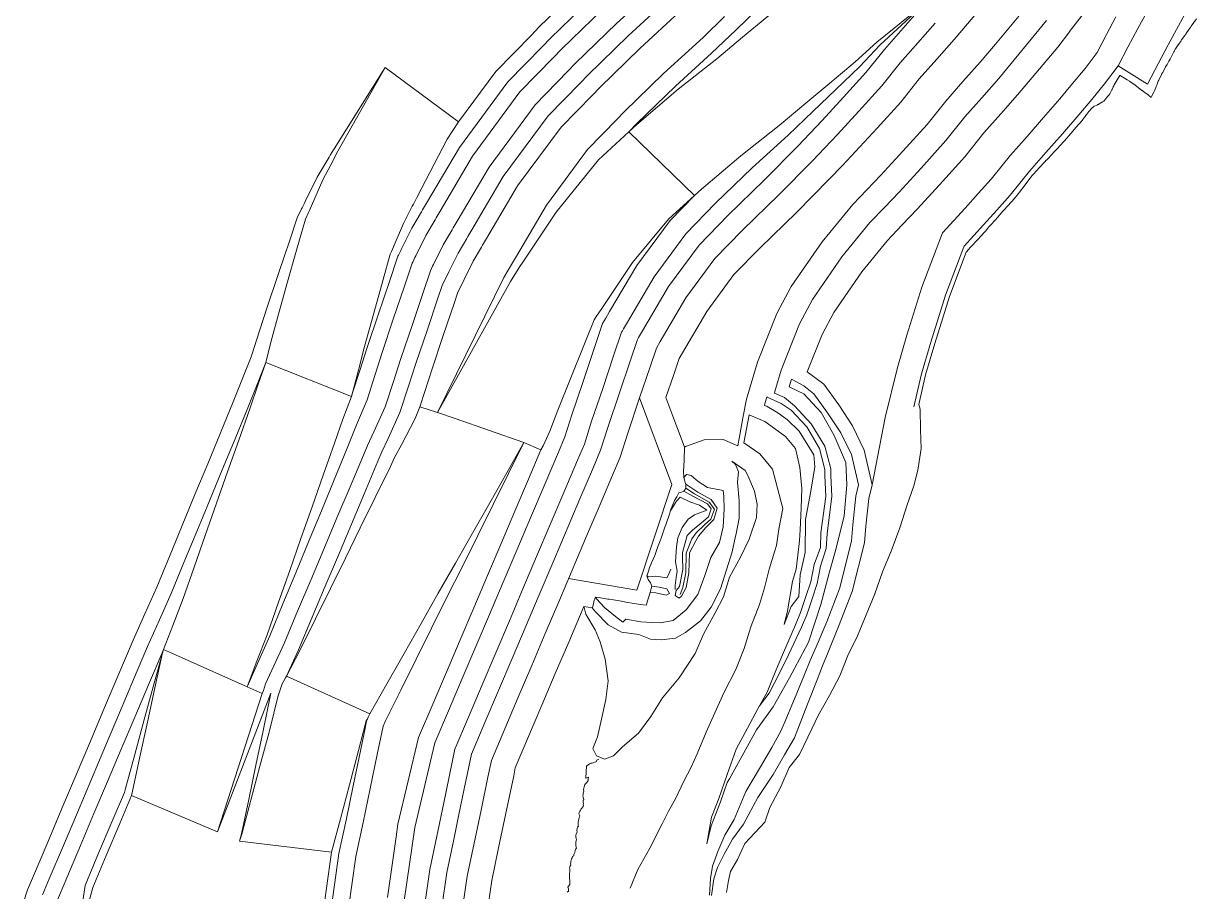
# Model space of a CAD drawing. Header units: inches. Extents: x 477581 to 478656, y 6770716 to 6772554.
# Drawn here: x 478127.4 to 478602.3, y 6771751 to 6772102.3 of the extents above; entities that cross this region are included whole.
import ezdxf

# ---------------------------------------------------------------- set-up
doc = ezdxf.new("R2010")
doc.units = ezdxf.units.IN
doc.header["$MEASUREMENT"] = 0
for name, pattern in [('CONTINUOUS-0-142-0-0.6000000238418579-0.800000011920929', [0]), ('CONTINUOUS-0-2-1-1-0', [0]), ('CONTINUOUS-0-30-1-0.6000000238418579-0.2000000029802322', [0]), ('CONTINUOUS-0-5-0-0-1', [0]), ('CONTINUOUS-0-7-1-1-1', [0])]:
    doc.linetypes.add(name, pattern=pattern)
for name, color, linetype in [('1', 7, 'Continuous'), ('2', 5, 'Continuous'), ('3', 142, 'Continuous'), ('301', 2, 'Continuous'), ('302', 2, 'Continuous'), ('304', 2, 'Continuous'), ('6', 2, 'Continuous'), ('7', 30, 'Continuous')]:
    doc.layers.add(name, color=color, linetype=linetype)

msp = doc.modelspace()

# ---------------------------------------------------------------- linework, layer by layer
at = {"layer": '1', "linetype": 'CONTINUOUS-0-7-1-1-1', "lineweight": 0}
msp.add_line((478205.92, 6771775.19, 268), (478224.08, 6771831.08, 262), dxfattribs=at)
for points in [[(478465.84, 6772137.16, 310), (478463.41, 6772134.48, 309.64), (478446.8, 6772121.1, 307.5), (478437.87, 6772112.8, 306.32), (478428.32, 6772104.85, 305.08), (478418.57, 6772096.73, 303.81), (478408.16, 6772088.07, 302.45), (478392.52, 6772075.74, 300.47), (478375.74, 6772061.49, 298.39), (478372.49, 6772058.53, 298)], [(478496.72, 6772116.62, 310), (478494.34, 6772113.23, 309.86), (478489.82, 6772108.43, 309.64), (478472.87, 6772094.81, 307.5), (478464.18, 6772086.76, 306.32), (478453.92, 6772078.14, 305.08), (478444.17, 6772070.02, 303.81), (478433.41, 6772061.01, 302.45), (478417.85, 6772048.76, 300.47), (478401.9, 6772035.31, 298.39), (478399.02, 6772032.74, 298)], [(478225.55, 6771965.08, 250), (478227.63, 6771973.37, 248.9), (478230.22, 6771983.12, 247.91), (478234.08, 6771996.86, 246.51), (478237.92, 6772010.59, 245.09), (478241.55, 6772023.09, 244.03), (478242.88, 6772025.87, 243.97), (478243.09, 6772026.36, 243.91), (478248.58, 6772038.99, 242.68), (478252.95, 6772047.2, 241.89), (478253.38, 6772048.02, 241.8), (478254.76, 6772050.67, 241.5), (478273.82, 6772084.45, 238)], [(478260.18, 6771951.31, 250), (478263.01, 6771962.01, 248.9), (478265.51, 6771971.53, 247.91), (478269.26, 6771985.03, 246.51), (478273.08, 6771998.76, 245.09), (478275.91, 6772008.93, 244.03), (478276.17, 6772009.52, 243.97), (478276.37, 6772010.01, 243.91), (478277.17, 6772011.87, 243.71), (478277.49, 6772012.63, 243.63), (478281.23, 6772021.38, 242.68), (478284.84, 6772028.33, 241.89), (478285.27, 6772029.16, 241.8), (478286.68, 6772031.86, 241.5), (478298.95, 6772055.45, 238.84), (478303.57, 6772062.46, 238)], [(478372.49, 6772058.53, 298), (478360.27, 6772047.14, 296.58), (478343.03, 6772025.99, 294.3), (478329.9, 6772006.17, 292.11), (478328.16, 6772003.58, 291.8), (478327.67, 6772002.85, 291.71), (478324.6, 6771997.86, 291.51), (478295.02, 6771944.82, 286)], [(478399.02, 6772032.74, 298), (478388.55, 6772023.15, 296.58), (478373.94, 6772005.57, 294.3), (478361.78, 6771987.4, 292.11), (478360.04, 6771984.8, 291.8), (478359.56, 6771984.07, 291.71), (478358.44, 6771982.41, 291.51), (478354.23, 6771971.93, 290.38), (478349.01, 6771958.94, 288.98), (478343.74, 6771945.85, 287.57), (478340.52, 6771937.26, 286.79), (478337.76, 6771931.41, 286.31), (478336.88, 6771929.78, 286)], [(478184.1, 6771848.95, 262), (478187.84, 6771858.67, 260.96), (478192.02, 6771869.53, 259.8), (478196.49, 6771882.25, 258.45), (478201.01, 6771895.09, 257.08), (478210.05, 6771920.79, 254.36), (478214.57, 6771933.63, 253), (478219.06, 6771946.39, 251.65), (478222.4, 6771956.27, 250.62), (478225.55, 6771965.08, 250)], [(478217.93, 6771833.83, 262), (478221.67, 6771843.55, 260.96), (478226.06, 6771854.89, 259.8), (478230.74, 6771868.11, 258.45), (478235.26, 6771880.95, 257.08), (478239.78, 6771893.8, 255.72), (478244.3, 6771906.65, 254.36), (478248.82, 6771919.49, 253), (478253.41, 6771932.48, 251.65), (478256.68, 6771942.21, 250.62), (478260.18, 6771951.31, 250)], [(478287.9, 6771947.15, 286), (478286.05, 6771942.44, 285.49), (478280.48, 6771931.83, 284.3), (478277.67, 6771926.65, 283.78), (478275.99, 6771923.01, 283.46), (478269.83, 6771910.45, 282.06), (478263.79, 6771898.2, 280.7), (478257.75, 6771885.94, 279.33), (478251.71, 6771873.67, 277.96), (478245.66, 6771861.39, 276.6), (478239.38, 6771848.57, 275.17), (478233.92, 6771838.2, 274)], [(478330.05, 6771932.67, 286), (478323.11, 6771920.47, 284.67), (478316.18, 6771908.27, 283.33), (478309.25, 6771896.07, 282), (478302.31, 6771883.87, 280.67), (478295.38, 6771871.67, 279.33), (478288.45, 6771859.46, 278), (478281.51, 6771847.26, 276.67), (478274.58, 6771835.06, 275.33), (478267.65, 6771822.86, 274)], [(478171.23, 6771789.86, 268), (478171.59, 6771791.52, 267.83), (478174.61, 6771805.51, 266.4), (478177.63, 6771819.49, 264.97), (478180.64, 6771833.48, 263.54), (478183.75, 6771847.54, 262.13), (478184.1, 6771848.95, 262)], [(478233.92, 6771838.2, 274), (478233.56, 6771837.51, 273.92), (478232.22, 6771834.98, 273.81), (478230.38, 6771829.76, 273.75), (478228.82, 6771823.2, 273.33), (478226.84, 6771815.51, 272.53), (478223.17, 6771801.73, 271.11), (478219.51, 6771787.95, 269.68), (478215.84, 6771774.13, 268.29), (478214.95, 6771771.37, 268)], [(478267.65, 6771822.86, 274), (478266.98, 6771821.5, 273.92), (478266.42, 6771820.52, 273.81), (478266.21, 6771819.99, 273.75), (478265.14, 6771815.86, 273.33), (478263.13, 6771808.04, 272.53), (478259.43, 6771794.12, 271.11), (478255.77, 6771780.34, 269.68), (478252.18, 6771766.91, 268.14)]]:
    msp.add_polyline3d(points, dxfattribs=at)
at = {"layer": '2', "linetype": 'CONTINUOUS-0-5-0-0-1', "lineweight": 0}
msp.add_polyline3d([(478387.54, 6771950.9, 334), (478390.33, 6771943.4, 334), (478394.06, 6771933.36, 334), (478394.99, 6771930.87, 334), (478394.84, 6771925.56, 331.63), (478394.67, 6771920.98, 329.54), (478394.77, 6771918.57, 328.65), (478394.97, 6771917.59, 328.46), (478395.14, 6771917.02, 328.42), (478395.28, 6771916.55, 328.38), (478395.53, 6771915.83, 328.36), (478395.57, 6771915.76, 328.37), (478395.58, 6771915.41, 328.52), (478395.55, 6771914.26, 328.91), (478394.93, 6771913.19, 328.62), (478394.76, 6771913.02, 328.48), (478393.61, 6771912.54, 327.36), (478392.75, 6771912.3, 326.48), (478391.87, 6771910.76, 326.06), (478390.93, 6771909.26, 325.56), (478389.41, 6771905.33, 325.31), (478389.12, 6771904.27, 325.37), (478389.05, 6771904.08, 325.37), (478387.5, 6771899.43, 325.36), (478387.1, 6771898.39, 325.29), (478385.57, 6771894.04, 325.18), (478385.2, 6771892.94, 325.17), (478384.15, 6771890.25, 324.99), (478383.47, 6771888.13, 325.02), (478383.01, 6771886.93, 324.95), (478381.69, 6771883.98, 324.55), (478380.79, 6771881.7, 324.39), (478380.71, 6771881.47, 324.38), (478380.01, 6771879.43, 324.36), (478379.79, 6771878.73, 324.37), (478380, 6771878, 324.88), (478380.38, 6771877.26, 325.59), (478381.27, 6771875.92, 327.09), (478381.86, 6771874.58, 328.26), (478381.57, 6771873.61, 328.3), (478381.08, 6771872, 328.34), (478379.47, 6771866.82, 328.46), (478377.2, 6771867.17, 328.5), (478374.63, 6771867.54, 328.58), (478371.34, 6771868.09, 328.6), (478369.55, 6771868.43, 328.55), (478366.34, 6771868.98, 328.54), (478364.56, 6771869.27, 328.55), (478364.02, 6771869.36, 328.56), (478360.17, 6771869.96, 328.63), (478359.12, 6771870.15, 328.61), (478358.72, 6771869.38, 329.6), (478358.51, 6771868.9, 330.2), (478358.22, 6771867.59, 331.8), (478357.83, 6771865.78, 334), (478354.28, 6771866.38, 334)], dxfattribs=at)
at = {"layer": '3', "linetype": 'CONTINUOUS-0-142-0-0.6000000238418579-0.800000011920929', "lineweight": 0}
msp.add_polyline3d([(478376.86, 6771950.74, 322), (478389.9, 6771915.66, 322), (478375.79, 6771872.95, 322), (478348.12, 6771877.64, 322)], dxfattribs=at)
at = {"layer": '301', "linetype": 'CONTINUOUS-0-2-1-1-0', "lineweight": 0}
for points in [[(478564.57, 6772116.67, 358), (478550.94, 6772099.13, 358), (478550.83, 6772098.97, 358), (478546.22, 6772092.79, 358), (478529.88, 6772073.46, 358), (478523.06, 6772065.73, 358), (478516.25, 6772058, 358), (478508.56, 6772048.38, 358), (478498.26, 6772037.01, 358), (478489.23, 6772027.16, 358), (478483.13, 6772020.77, 358), (478477.03, 6772014.38, 358), (478466.82, 6772001.74, 358), (478455.49, 6771985.35, 358), (478450.71, 6771976.48, 358), (478444.95, 6771961.94, 358), (478444.68, 6771961.27, 358)], [(478357.58, 6772112.76, 250), (478340.75, 6772096.42, 250), (478337.49, 6772093.05, 250), (478323.54, 6772078.74, 250), (478303.9, 6772052.17, 250), (478290.57, 6772029.57, 250), (478289.03, 6772026.94, 250), (478288.55, 6772026.14, 250), (478284.66, 6772019.53, 250), (478280.53, 6772011.14, 250), (478280.17, 6772010.4, 250), (478279.28, 6772008.58, 250), (478279.05, 6772008.11, 250), (478278.86, 6772007.72, 250), (478275.56, 6771997.93, 250), (478271.02, 6771984.43, 250), (478266.57, 6771971.19, 250), (478263.57, 6771961.83, 250), (478260.41, 6771952.03, 250), (478260.18, 6771951.31, 250), (478225.55, 6771965.08, 250), (478222.04, 6771956.25, 250), (478218.25, 6771946.72, 250), (478213.08, 6771934.2, 250), (478207.91, 6771921.67, 250), (478202.74, 6771909.15, 250), (478197.57, 6771896.63, 250), (478192.4, 6771884.11, 250), (478187.23, 6771871.58, 250), (478182.45, 6771860.89, 250), (478177.67, 6771850.19, 250), (478171.99, 6771836.75, 250), (478166.31, 6771823.32, 250), (478160.62, 6771809.88, 250), (478154.94, 6771796.45, 250), (478149.26, 6771783.01, 250), (478143.58, 6771769.57, 250), (478137.9, 6771756.14, 250), (478135.15, 6771749.64, 250)], [(478388.35, 6772112.11, 274), (478372.22, 6772097.27, 274), (478355.84, 6772081.37, 274), (478352.78, 6772078.21, 274), (478339.82, 6772064.91, 274), (478321.69, 6772040.4, 274), (478308.93, 6772018.75, 274), (478307.37, 6772016.09, 274), (478306.89, 6772015.29, 274), (478303.43, 6772009.41, 274), (478299.66, 6772001.74, 274), (478296.97, 6771996.28, 274), (478296.77, 6771995.87, 274), (478295.3, 6771991.49, 274), (478290.8, 6771978.1, 274), (478286.29, 6771964.71, 274), (478283.34, 6771955.5, 274), (478279.85, 6771944.85, 274), (478275.09, 6771934.34, 274), (478272.51, 6771928.93, 274), (478270.94, 6771925.1, 274), (478265.54, 6771912.26, 274), (478260.22, 6771899.69, 274), (478254.91, 6771887.12, 274), (478249.59, 6771874.54, 274), (478244.28, 6771861.97, 274), (478238.76, 6771848.84, 274), (478233.92, 6771838.2, 274), (478267.65, 6771822.86, 274), (478267.02, 6771821.48, 274), (478266.52, 6771820.48, 274), (478266.33, 6771819.96, 274), (478265.49, 6771815.79, 274), (478263.89, 6771807.88, 274), (478260.94, 6771793.81, 274), (478258.02, 6771779.87, 274), (478255.17, 6771766.31, 274), (478251.44, 6771739.99, 274)], [(478519.84, 6772114.52, 334), (478509.56, 6772102.18, 334), (478504.14, 6772095.89, 334), (478497.12, 6772087.92, 334), (478490.1, 6772079.96, 334), (478482.56, 6772070.53, 334), (478473.03, 6772060.01, 334), (478464.3, 6772050.48, 334), (478458.94, 6772044.87, 334), (478453.57, 6772039.25, 334), (478440.37, 6772025.83, 334), (478425.65, 6772011.54, 334), (478415.07, 6772000.66, 334), (478404.03, 6771985.69, 334), (478392.85, 6771966.7, 334), (478390.53, 6771959.81, 334), (478387.54, 6771950.92, 334)], [(478585.65, 6772113.39, 370), (478578.49, 6772100.29, 370), (478574.55, 6772092.77, 370), (478570.62, 6772085.25, 370), (478565.12, 6772077.87, 370), (478559.88, 6772071.6, 370), (478554.64, 6772065.32, 370), (478548.02, 6772057.65, 370), (478541.35, 6772050.08, 370), (478534.69, 6772042.52, 370), (478526.9, 6772032.78, 370), (478521.48, 6772026.79, 370), (478516.05, 6772020.8, 370), (478508.19, 6772012.22, 370), (478508.06, 6772011.89, 370), (478500.67, 6771992.34, 370), (478494.72, 6771973.27, 370), (478491, 6771960.52, 370), (478487.89, 6771947.12, 369.73)], [(478361.96, 6772108.12, 262), (478345.27, 6772091.91, 262), (478342.07, 6772088.61, 262), (478328.42, 6772074.6, 262), (478309.23, 6772048.65, 262), (478296.07, 6772026.33, 262), (478294.52, 6772023.69, 262), (478294.04, 6772022.89, 262), (478290.28, 6772016.5, 262), (478286.26, 6772008.33, 262), (478285.9, 6772007.58, 262), (478285.01, 6772005.77, 262), (478284.77, 6772005.3, 262), (478281.65, 6771996.03, 262), (478277.14, 6771982.61, 262), (478272.63, 6771969.2, 262), (478269.64, 6771959.88, 262), (478266.59, 6771950.04, 262), (478262.28, 6771939.91, 262), (478258.51, 6771930.41, 262), (478253.24, 6771917.67, 262), (478248.06, 6771905.1, 262), (478242.87, 6771892.53, 262), (478237.68, 6771879.96, 262), (478232.49, 6771867.39, 262), (478227.14, 6771854.43, 262), (478222.17, 6771843.32, 262), (478217.93, 6771833.83, 262), (478191.41, 6771845.68, 262), (478184.1, 6771848.95, 262), (478183.52, 6771847.64, 262), (478177.99, 6771834.57, 262), (478172.49, 6771821.56, 262), (478166.99, 6771808.56, 262), (478161.49, 6771795.55, 262), (478155.99, 6771782.55, 262), (478150.5, 6771769.55, 262), (478145, 6771756.54, 262), (478139.04, 6771742.45, 262)], [(478393.05, 6772107.01, 286), (478376.98, 6772092.23, 286), (478360.74, 6772076.47, 286), (478357.75, 6772073.38, 286), (478345.11, 6772060.41, 286), (478327.48, 6772036.57, 286), (478314.9, 6772015.24, 286), (478313.33, 6772012.56, 286), (478312.85, 6772011.76, 286), (478309.53, 6772006.12, 286), (478305.88, 6771998.69, 286), (478303.19, 6771993.22, 286), (478301.89, 6771989.35, 286), (478297.4, 6771976, 286), (478292.87, 6771962.55, 286), (478289.93, 6771953.37, 286), (478287.9, 6771947.15, 286), (478295.02, 6771944.82, 286), (478302.15, 6771942.48, 286), (478330.05, 6771932.67, 286), (478323.82, 6771920.15, 286), (478317.58, 6771907.63, 286), (478311.35, 6771895.11, 286), (478305.12, 6771882.59, 286), (478298.88, 6771870.07, 286), (478292.65, 6771857.55, 286), (478286.42, 6771845.03, 286), (478280.19, 6771832.51, 286), (478273.95, 6771819.99, 286), (478273, 6771817.95, 286), (478270.68, 6771806.48, 286), (478267.79, 6771792.69, 286), (478264.89, 6771778.9, 286), (478262, 6771765.12, 286), (478259.03, 6771744.13, 286)], [(478424.89, 6772108.42, 298), (478415.76, 6772099.67, 298), (478406.03, 6772090.35, 298), (478391.34, 6772077, 298), (478375.55, 6772061.68, 298), (478372.49, 6772058.53, 298), (478399.02, 6772032.74, 298), (478389.18, 6772022.62, 298), (478375.73, 6772004.38, 298), (478364.72, 6771985.68, 298), (478363.13, 6771982.99, 298), (478361.87, 6771980.85, 298), (478358.35, 6771970.38, 298), (478353.86, 6771957.04, 298), (478349.47, 6771943.97, 298), (478346.6, 6771935.02, 298), (478343.98, 6771928.79, 298), (478338.22, 6771915.22, 298), (478332.69, 6771902.21, 298), (478327.16, 6771889.19, 298), (478321.64, 6771876.17, 298), (478316.11, 6771863.16, 298), (478310.58, 6771850.14, 298), (478305.05, 6771837.13, 298), (478299.52, 6771824.11, 298), (478294, 6771811.1, 298), (478285.83, 6771776.93, 298), (478281.61, 6771747.18, 298)], [(478490, 6772108.25, 310), (478474.1, 6772093.57, 310), (478466.01, 6772084.95, 310), (478456.31, 6772075.65, 310), (478447.17, 6772066.89, 310), (478437.01, 6772057.15, 310), (478422.41, 6772043.9, 310), (478407.65, 6772029.56, 310), (478395.6, 6772017.17, 310), (478382.75, 6771999.75, 310), (478371.96, 6771981.41, 310), (478370.37, 6771978.72, 310), (478369.93, 6771977.97, 310), (478369.56, 6771977.34, 310), (478366.36, 6771967.85, 310), (478361.91, 6771954.6, 310), (478357.45, 6771941.35, 310), (478354.49, 6771932.11, 310), (478351.72, 6771925.52, 310), (478346.21, 6771912.53, 310), (478340.69, 6771899.53, 310), (478335.17, 6771886.54, 310), (478329.65, 6771873.55, 310), (478324.13, 6771860.56, 310), (478318.61, 6771847.57, 310), (478313.1, 6771834.57, 310), (478307.58, 6771821.58, 310), (478302.06, 6771808.59, 310), (478297.55, 6771786.86, 310), (478294.72, 6771773.36, 310), (478291.89, 6771759.87, 310), (478289.9, 6771745.8, 310)], [(478598.42, 6772107.56, 370), (478590.84, 6772093.68, 370), (478586.96, 6772086.28, 370), (478582.51, 6772077.78, 370), (478570.62, 6772085.25, 370), (478565.12, 6772077.87, 370), (478559.88, 6772071.6, 370), (478554.64, 6772065.32, 370), (478548.02, 6772057.65, 370)], [(478496.55, 6772102.51, 322), (478489.47, 6772094.47, 322), (478482.38, 6772086.43, 322), (478474.89, 6772077.05, 322), (478465.59, 6772066.79, 322), (478456.95, 6772057.36, 322), (478446.66, 6772046.59, 322), (478433.27, 6772032.97, 322), (478418.53, 6772018.66, 322), (478407.38, 6772007.19, 322), (478395.62, 6771991.25, 322), (478385.23, 6771973.6, 322), (478383.65, 6771970.91, 322), (478380.98, 6771962.99, 322), (478376.86, 6771950.74, 322), (478372.08, 6771936.54, 322), (478368.95, 6771926.77, 322), (478365.91, 6771919.53, 322), (478360.46, 6771906.69, 322), (478355.01, 6771893.85, 322), (478349.56, 6771881.02, 322), (478344.1, 6771868.18, 322), (478338.65, 6771855.34, 322), (478333.2, 6771842.51, 322), (478327.75, 6771829.67, 322), (478322.3, 6771816.83, 322), (478316.84, 6771804, 322), (478315.47, 6771797.24, 322), (478312.67, 6771783.89, 322), (478311.59, 6771778.77, 322), (478309.87, 6771770.55, 322), (478307.07, 6771757.2, 322), (478305.09, 6771743.27, 322)], [(478541.63, 6772103.48, 346), (478522.28, 6772080.08, 346), (478515.41, 6772072.28, 346), (478508.54, 6772064.48, 346), (478500.89, 6772054.92, 346), (478490.82, 6772043.8, 346), (478481.88, 6772034.04, 346), (478475.99, 6772027.88, 346), (478470.11, 6772021.72, 346), (478458.77, 6772007.81, 346), (478446.89, 6771990.61, 346), (478441.57, 6771980.74, 346), (478434.13, 6771961.97, 346), (478431.59, 6771953.38, 346), (478431.41, 6771952.75, 346)], [(478354.28, 6771866.38, 334), (478353.55, 6771864.67, 334), (478348.15, 6771851.93, 334), (478342.74, 6771839.2, 334), (478337.33, 6771826.46, 334), (478331.92, 6771813.73, 334), (478326.51, 6771801, 334), (478325.92, 6771797.78, 334), (478322.55, 6771781.95, 334), (478319.77, 6771768.71, 334), (478316.99, 6771755.46, 334), (478315.03, 6771741.62, 334)], [(478171.23, 6771789.86, 268), (478205.92, 6771775.19, 268), (478227.55, 6771831.2, 268), (478224.48, 6771816, 268), (478221.56, 6771802.09, 268), (478218.64, 6771788.18, 268), (478215.73, 6771774.28, 268), (478214.95, 6771771.37, 268), (478252.18, 6771766.91, 268.14)], [(478171.23, 6771789.86, 268), (478166.41, 6771778.45, 268), (478160.94, 6771765.51, 268), (478155.46, 6771752.56, 268), (478151.92, 6771739.2, 268), (478149.88, 6771725.16, 268), (478152.66, 6771694.9, 268), (478153.98, 6771680.48, 268), (478149.84, 6771620.49, 262)]]:
    msp.add_polyline3d(points, dxfattribs=at)
at = {"layer": '302', "linetype": 'CONTINUOUS-0-2-1-1-0', "lineweight": 0}
for points in [[(478353.2, 6772117.4, 238), (478336.24, 6772100.93, 238), (478332.91, 6772097.5, 238), (478318.67, 6772082.89, 238), (478303.57, 6772062.46, 238), (478273.82, 6772084.45, 238), (478253.15, 6772051.61, 238), (478251.64, 6772049.05, 238), (478251.17, 6772048.26, 238), (478246.39, 6772040.17, 238), (478241.52, 6772030.3, 238), (478241.16, 6772029.56, 238), (478240.27, 6772027.75, 238), (478240.03, 6772027.27, 238), (478238.29, 6772023.72, 238), (478235.21, 6772014.58, 238), (478230.67, 6772001.09, 238), (478226.1, 6771987.55, 238), (478223, 6771977.93, 238), (478219.85, 6771968.15, 238), (478219.62, 6771967.44, 238), (478218.01, 6771963.38, 238), (478212.34, 6771949.12, 238), (478207.18, 6771936.62, 238), (478202.02, 6771924.11, 238), (478196.85, 6771911.61, 238), (478191.69, 6771899.11, 238), (478186.53, 6771886.61, 238), (478181.37, 6771874.1, 238), (478176.59, 6771863.42, 238), (478171.82, 6771852.73, 238), (478166.05, 6771839.11, 238), (478160.29, 6771825.48, 238), (478154.53, 6771811.85, 238), (478148.77, 6771798.22, 238), (478143.01, 6771784.59, 238), (478137.24, 6771770.97, 238), (478131.48, 6771757.34, 238), (478129.09, 6771751.65, 238), (478127.44, 6771746.66, 238)], [(478383.66, 6772117.2, 262), (478367.46, 6772102.3, 262), (478350.93, 6772086.26, 262), (478347.81, 6772083.03, 262), (478334.53, 6772069.41, 262), (478315.91, 6772044.23, 262), (478302.96, 6772022.27, 262), (478301.4, 6772019.62, 262), (478300.93, 6772018.81, 262), (478297.32, 6772012.7, 262), (478293.44, 6772004.8, 262), (478293.08, 6772004.06, 262), (478292.19, 6772002.24, 262), (478289.24, 6771993.5, 262), (478284.74, 6771980.1, 262), (478280.23, 6771966.7, 262), (478277.27, 6771957.47, 262), (478273.9, 6771947.16, 262), (478269.3, 6771937.03, 262), (478266.67, 6771931.51, 262), (478265.05, 6771927.54, 262), (478259.66, 6771914.74, 262), (478254.35, 6771902.17, 262), (478249.03, 6771889.6, 262), (478243.72, 6771877.03, 262), (478238.4, 6771864.45, 262), (478232.91, 6771851.4, 262), (478225.47, 6771835.03, 262), (478224.58, 6771832.36, 262), (478224.08, 6771831.08, 262), (478217.93, 6771833.83, 262), (478191.41, 6771845.68, 262), (478184.1, 6771848.95, 262), (478179.89, 6771833.79, 262), (478176.17, 6771820.11, 262), (478172.46, 6771806.42, 262), (478168.74, 6771792.73, 262), (478168.3, 6771791.1, 262), (478163.36, 6771779.43, 262), (478157.86, 6771766.43, 262), (478152.37, 6771753.43, 262), (478150.17, 6771738.32, 262)], [(478357.58, 6772112.76, 250), (478340.75, 6772096.42, 250), (478337.49, 6772093.05, 250), (478323.54, 6772078.74, 250), (478303.9, 6772052.17, 250), (478290.57, 6772029.57, 250), (478289.03, 6772026.94, 250), (478288.55, 6772026.14, 250), (478284.66, 6772019.53, 250), (478280.53, 6772011.14, 250), (478280.17, 6772010.4, 250), (478279.28, 6772008.58, 250), (478279.05, 6772008.11, 250), (478278.86, 6772007.72, 250), (478275.56, 6771997.93, 250), (478271.02, 6771984.43, 250), (478266.57, 6771971.19, 250), (478263.57, 6771961.83, 250), (478260.41, 6771952.03, 250), (478260.18, 6771951.31, 250), (478225.55, 6771965.08, 250), (478222.04, 6771956.25, 250), (478218.25, 6771946.72, 250), (478213.08, 6771934.2, 250), (478207.91, 6771921.67, 250), (478202.74, 6771909.15, 250), (478197.57, 6771896.63, 250), (478192.4, 6771884.11, 250), (478187.23, 6771871.58, 250), (478182.45, 6771860.89, 250), (478177.67, 6771850.19, 250), (478171.99, 6771836.75, 250), (478166.31, 6771823.32, 250), (478160.62, 6771809.88, 250), (478154.94, 6771796.45, 250), (478149.26, 6771783.01, 250), (478143.58, 6771769.57, 250), (478137.9, 6771756.14, 250), (478135.15, 6771749.64, 250)], [(478490.22, 6772108.03, 310), (478475.94, 6772091.84, 310), (478468.48, 6772082.5, 310), (478459.38, 6772072.45, 310), (478450.81, 6772063.1, 310), (478440.88, 6772052.71, 310), (478427.35, 6772038.93, 310), (478412.59, 6772024.61, 310), (478400.95, 6772012.63, 310), (478388.6, 6771995.88, 310), (478377.99, 6771977.86, 310), (478376.4, 6771975.17, 310), (478375.96, 6771974.42, 310), (478373.01, 6771965.64, 310), (478368.55, 6771952.4, 310), (478364.1, 6771939.16, 310), (478361.06, 6771929.68, 310), (478358.17, 6771922.79, 310), (478352.68, 6771909.87, 310), (478341.71, 6771884.03, 310), (478336.22, 6771871.11, 310), (478325.24, 6771845.27, 310), (478319.76, 6771832.34, 310), (478314.27, 6771819.42, 310), (478308.78, 6771806.5, 310), (478307.24, 6771798.94, 310), (478305.84, 6771792.49, 310), (478303.57, 6771781.43, 310), (478301.61, 6771772.08, 310), (478298.79, 6771758.66, 310), (478296.8, 6771744.65, 310)], [(478411.27, 6772105.09, 286), (478402.53, 6772096.71, 286), (478386.59, 6772082.05, 286), (478370.65, 6772066.58, 286), (478367.79, 6772063.63, 286), (478355.8, 6772051.32, 286), (478339.17, 6772028.83, 286), (478326.97, 6772008.13, 286), (478325.38, 6772005.44, 286), (478321.86, 6771999.47, 286), (478295.02, 6771944.82, 286), (478302.15, 6771942.48, 286), (478330.05, 6771932.67, 286), (478336.88, 6771929.78, 286), (478331.84, 6771917.93, 286), (478326.32, 6771904.91, 286), (478320.78, 6771891.89, 286), (478315.26, 6771878.88, 286), (478309.73, 6771865.86, 286), (478304.2, 6771852.84, 286), (478298.67, 6771839.82, 286), (478293.14, 6771826.8, 286), (478287.39, 6771813.27, 286), (478279.01, 6771778.23, 286), (478278.28, 6771773.05, 286), (478274.79, 6771748.49, 286)], [(478530.4, 6772105.27, 334), (478520.93, 6772093.93, 334), (478514.7, 6772086.7, 334), (478507.76, 6772078.82, 334), (478500.82, 6772070.95, 334), (478493.22, 6772061.45, 334), (478483.38, 6772050.58, 334), (478474.52, 6772040.92, 334), (478468.86, 6772034.99, 334), (478463.19, 6772029.05, 334), (478450.72, 6772013.88, 334), (478438.28, 6771995.88, 334), (478432.42, 6771984.99, 334), (478424.6, 6771965.26, 334), (478420.16, 6771950.2, 334), (478418.85, 6771943.37, 334), (478418.71, 6771942.61, 334), (478416.56, 6771931.36, 334)], [(478569.61, 6772105.04, 358), (478565.84, 6772097.83, 358), (478562.07, 6772090.63, 358), (478557.21, 6772084.11, 358), (478552.09, 6772077.97, 358), (478546.96, 6772071.84, 358), (478540.43, 6772064.26, 358), (478533.7, 6772056.63, 358), (478526.98, 6772049, 358), (478519.23, 6772039.3, 358), (478513.92, 6772033.45, 358), (478508.61, 6772027.58, 358), (478499.45, 6772017.59, 358), (478491.15, 6771995.63, 358), (478485.08, 6771976.18, 358), (478481.27, 6771963.13, 358), (478476.31, 6771942.83, 358), (478470.96, 6771915.54, 358)], [(478252.18, 6771766.91, 268.14), (478248.04, 6771737.73, 268), (478239.87, 6771680.2, 268.12), (478202.82, 6771684.96, 268), (478202.75, 6771682.65, 268), (478201.97, 6771674.99, 268), (478201.19, 6771667.34, 268), (478200.41, 6771659.68, 268), (478199.62, 6771652.03, 268), (478198.09, 6771636.99, 268), (478196.49, 6771624.16, 268), (478196.45, 6771621.57, 268)]]:
    msp.add_polyline3d(points, dxfattribs=at)
at = {"layer": '304', "linetype": 'CONTINUOUS-0-2-1-1-0', "lineweight": 0}
msp.add_polyline3d([(478602.32, 6772104.21, 376), (478600.19, 6772101.26, 375.45), (478599.82, 6772100.75, 375.37), (478599.55, 6772100.37, 375.29), (478599.34, 6772100.07, 375.25), (478599.24, 6772099.93, 375.22), (478598.92, 6772099.48, 375.14), (478598.3, 6772098.6, 375), (478598.26, 6772098.53, 375), (478598.22, 6772098.44, 375), (478598.17, 6772098.36, 375), (478598.08, 6772098.2, 375), (478598.03, 6772098.11, 375), (478597.98, 6772098.02, 375), (478597.94, 6772097.94, 375), (478597.89, 6772097.85, 375), (478597.85, 6772097.78, 375), (478597.83, 6772097.74, 375), (478597.83, 6772097.73, 375), (478597.8, 6772097.7, 374.99), (478597.78, 6772097.67, 374.99), (478597.63, 6772097.49, 374.93), (478596.27, 6772095.76, 374.5), (478596.25, 6772095.72, 374.5), (478596.18, 6772095.6, 374.5), (478596.13, 6772095.51, 374.5), (478596.07, 6772095.39, 374.5), (478595.97, 6772095.2, 374.5), (478595.95, 6772095.17, 374.5), (478595.94, 6772095.16, 374.5), (478595.9, 6772095.08, 374.5), (478595.28, 6772094.19, 374.36), (478595, 6772093.79, 374.3), (478594.93, 6772093.69, 374.28), (478593.84, 6772092.11, 374.04), (478593.68, 6772091.88, 374), (478593.44, 6772091.42, 374), (478593.35, 6772091.26, 374), (478593.24, 6772091.03, 374), (478593.17, 6772090.91, 374), (478593.16, 6772090.88, 374), (478592.43, 6772089.5, 374), (478591.59, 6772087.89, 374), (478591.13, 6772087.02, 374), (478590.5, 6772085.96, 373.91), (478590.39, 6772085.79, 373.9), (478589.81, 6772084.78, 373.83), (478589.78, 6772084.75, 373.83), (478588.64, 6772082.54, 373.84), (478588.51, 6772082.33, 373.82), (478588.32, 6772082.04, 373.78), (478588.08, 6772081.65, 373.74), (478587.04, 6772079.39, 373.9), (478586.83, 6772078.97, 373.9), (478586.7, 6772078.67, 373.93), (478586.54, 6772078.24, 374), (478586.32, 6772077.63, 374.11), (478586.03, 6772076.8, 374.26), (478585.48, 6772075.32, 374.5), (478585.21, 6772074.79, 374.5), (478585.05, 6772074.5, 374.5), (478584.94, 6772074.28, 374.5), (478584.41, 6772073.28, 374.5), (478584.22, 6772072.91, 374.5), (478583.96, 6772072.41, 374.5), (478583.88, 6772072.45, 374.5), (478583.11, 6772073.05, 374.38), (478582.69, 6772073.4, 374.3), (478581.33, 6772074.42, 374.13), (478580.27, 6772075.22, 374), (478580.26, 6772075.22, 374), (478580.23, 6772075.25, 374), (478577.33, 6772077.46, 373.61), (478576.66, 6772077.92, 373.57), (478575.53, 6772078.69, 373.5), (478575.52, 6772078.7, 373.5), (478575.51, 6772078.71, 373.5), (478575.15, 6772078.93, 373.5), (478574.24, 6772079.5, 373.5), (478571.35, 6772081.32, 373.5), (478571.28, 6772081.22, 373.5), (478570.24, 6772079.51, 373.72), (478569.43, 6772078.18, 373.9), (478569.03, 6772077.5, 374), (478568.81, 6772077.04, 374.12), (478568.63, 6772076.64, 374.24), (478568.22, 6772075.72, 374.5), (478568.17, 6772075.63, 374.52), (478568.09, 6772075.46, 374.56), (478568.07, 6772075.41, 374.58), (478567.23, 6772073.91, 374.96), (478567.14, 6772073.74, 375), (478566.89, 6772073.44, 375), (478566.57, 6772073.07, 375), (478565.79, 6772072.13, 375), (478565.45, 6772071.72, 375), (478564.76, 6772070.89, 375), (478564.29, 6772070.6, 374.8), (478563.63, 6772070.19, 374.5), (478563.6, 6772070.18, 374.49), (478563.57, 6772070.16, 374.48), (478562.94, 6772069.77, 374.19), (478562.57, 6772069.58, 374), (478562.4, 6772069.49, 373.91), (478562.24, 6772069.41, 373.83), (478561.71, 6772069.19, 373.51), (478561.7, 6772069.19, 373.5), (478561.69, 6772069.19, 373.5), (478561.01, 6772068.9, 373.1), (478560.87, 6772068.86, 373), (478560.71, 6772068.75, 372.94), (478560.55, 6772068.64, 372.88), (478560.41, 6772068.52, 372.83), (478560.26, 6772068.36, 372.82), (478559.68, 6772067.82, 372.71), (478559.5, 6772067.62, 372.69), (478559.07, 6772067.09, 372.7), (478558.8, 6772066.8, 372.67), (478558.2, 6772066.05, 372.7), (478558.14, 6772065.97, 372.71), (478558.01, 6772065.8, 372.73), (478557.68, 6772065.37, 372.75), (478557.6, 6772065.26, 372.76), (478557.08, 6772064.54, 372.84), (478557.07, 6772064.53, 372.84), (478556.85, 6772064.23, 372.86), (478556.73, 6772064.05, 372.88), (478556.59, 6772063.86, 372.91), (478556.54, 6772063.79, 372.91), (478556.49, 6772063.72, 372.92), (478556.49, 6772063.71, 372.92), (478556.47, 6772063.69, 372.92), (478556.46, 6772063.67, 372.93), (478556.45, 6772063.66, 372.93), (478556.43, 6772063.63, 372.93), (478556.26, 6772063.43, 372.94), (478556.21, 6772063.37, 372.94), (478556.11, 6772063.26, 372.93), (478553.52, 6772060.17, 373), (478551.58, 6772057.92, 373), (478551.57, 6772057.91, 373), (478551.49, 6772057.82, 373), (478548.89, 6772054.89, 372.96), (478548.26, 6772054.2, 372.94), (478547.63, 6772053.51, 372.92), (478543.09, 6772048.6, 372.73), (478542.67, 6772048.13, 372.71), (478541.58, 6772047.05, 372.59), (478541.51, 6772046.99, 372.58), (478540.86, 6772046.35, 372.5), (478540.84, 6772046.32, 372.5), (478540.83, 6772046.31, 372.5), (478540.74, 6772046.21, 372.5), (478538.79, 6772044, 372.5), (478536.3, 6772041.39, 372.33), (478536.18, 6772041.26, 372.32), (478535.78, 6772040.78, 372.31), (478531.61, 6772035.31, 372.5), (478530.63, 6772034, 372.56), (478530.27, 6772033.52, 372.58), (478530.23, 6772033.48, 372.58), (478528.53, 6772031.39, 372.54), (478527.35, 6772030.1, 372.54), (478524.33, 6772026.78, 372.53), (478523.97, 6772026.37, 372.54), (478523.1, 6772025.36, 372.58), (478521.92, 6772023.99, 372.63), (478520.86, 6772022.76, 372.68), (478519.07, 6772020.84, 372.63), (478518.38, 6772020.09, 372.63), (478517.71, 6772019.3, 372.67), (478516.98, 6772018.45, 372.71), (478516.42, 6772017.82, 372.72), (478513.73, 6772014.85, 372.76), (478510.95, 6772011.86, 372.72), (478510.6, 6772011.47, 372.73), (478510.15, 6772010.97, 372.73), (478509.04, 6772009.72, 372.77), (478502.26, 6771991.8, 372), (478496.33, 6771972.78, 372), (478492.62, 6771960.1, 372), (478489.9, 6771948.09, 371.8), (478490.45, 6771946.24, 371.83), (478490.64, 6771937.8, 372.48), (478490.87, 6771930.3, 372.66), (478489.55, 6771921.55, 372.94), (478487.82, 6771915.22, 372.96), (478485.19, 6771907.48, 373.05), (478482.26, 6771898.12, 373.15), (478478.65, 6771888.71, 373.33), (478475.13, 6771880.41, 373.46), (478472.05, 6771871.49, 373.48), (478468.54, 6771862.96, 373.42), (478465.12, 6771854.4, 373.15), (478461.19, 6771846.48, 373.13), (478457.94, 6771838.26, 372.82), (478453.71, 6771830.27, 372.49), (478449.08, 6771822.27, 372.21), (478446.66, 6771817.1, 371.98), (478441.57, 6771806.49, 370.89), (478437.39, 6771801.22, 370.11), (478434.1, 6771793.34, 369.82), (478429.57, 6771784.92, 369.98), (478427.53, 6771779.01, 370.03), (478419.46, 6771770.44, 369.5), (478416.45, 6771763.87, 369.5), (478413.63, 6771759.09, 369.99), (478412.82, 6771755.43, 370.28), (478411.99, 6771750.52, 370.06)], dxfattribs=at)
at = {"layer": '6', "linetype": 'CONTINUOUS-0-2-1-1-0', "lineweight": 0}
msp.add_polyline3d([(478548.02, 6772057.65, 370), (478541.35, 6772050.08, 370), (478534.69, 6772042.52, 370), (478526.9, 6772032.78, 370), (478521.48, 6772026.79, 370), (478516.05, 6772020.8, 370), (478508.19, 6772012.22, 370)], dxfattribs=at)
at = {"layer": '7', "linetype": 'CONTINUOUS-0-30-1-0.6000000238418579-0.2000000029802322', "lineweight": 0}
for p, q in [((478438.31, 6771958.37, 352), (478437.41, 6771955.3, 352)), ((478421.21, 6771943.86, 336.63), (478419, 6771932.59, 336.59))]:
    msp.add_line(p, q, dxfattribs=at)
for points in [[(478444.68, 6771961.27, 358), (478451.49, 6771956.35, 358), (478457.53, 6771947.92, 358), (478463.1, 6771939.4, 358), (478467.82, 6771929.65, 358), (478470.96, 6771915.54, 358), (478469.67, 6771910.09, 358), (478468.48, 6771898.87, 358), (478467.89, 6771892.06, 358), (478462.92, 6771872.36, 358), (478457.42, 6771858.2, 358), (478453.17, 6771847.9, 358), (478450.86, 6771842.36, 358), (478448.72, 6771836.69, 358), (478444.77, 6771826.75, 358), (478440.88, 6771816.67, 358), (478439.52, 6771813.24, 358), (478435.53, 6771806.3, 358), (478430.93, 6771798.39, 358), (478424.79, 6771789.01, 358), (478418.96, 6771778.22, 358), (478414.5, 6771772.14, 358), (478411.1, 6771766.15, 358), (478408.36, 6771760.7, 358), (478406.92, 6771756.1, 358), (478405.92, 6771749.42, 358)], [(478437.41, 6771955.3, 352), (478437.97, 6771955.03, 352), (478443.4, 6771952.45, 351.87), (478450.31, 6771944.85, 351.96), (478455.45, 6771935.85, 352.02), (478460.29, 6771924.57, 351.98), (478460.73, 6771915.55, 351.96), (478459.65, 6771903.09, 351.89), (478456.27, 6771889.43, 351.91), (478453.71, 6771880.39, 351.9), (478450.19, 6771867.13, 352.26), (478445.24, 6771851.93, 352.03), (478443.88, 6771849.37, 352.01), (478437.53, 6771837.41, 351.95), (478430.98, 6771825.66, 351.44), (478424.22, 6771816.41, 351.26), (478413.23, 6771796.56, 351.82), (478412.37, 6771795.03, 352.02), (478409.58, 6771787.33, 352.74), (478405.87, 6771777.49, 353.85), (478404.14, 6771770.31, 354.84)], [(478438.31, 6771958.37, 352), (478438.62, 6771958.2, 352.01), (478443.31, 6771955.7, 351.73), (478447.41, 6771952.45, 351.8), (478452.96, 6771944.75, 351.82), (478458.35, 6771936.66, 351.93), (478462.7, 6771927.84, 352.02), (478465.48, 6771915.55, 352.06), (478464.43, 6771910.97, 352.1), (478463.19, 6771899.39, 352.1), (478462.61, 6771892.94, 352.07), (478457.9, 6771873.92, 352.17), (478452.72, 6771860.1, 352.37), (478448.34, 6771850.03, 352.13), (478445.86, 6771844.48, 351.96), (478443.56, 6771838.78, 351.82), (478439.54, 6771828.92, 351.71), (478435.37, 6771819.03, 351.34), (478434.01, 6771815.92, 351.2), (478430.41, 6771809.21, 351.46), (478425.74, 6771801.48, 351.3), (478419.88, 6771791.47, 351.91), (478415.12, 6771780.15, 353.25), (478411.34, 6771773.75, 354.07), (478408.47, 6771767.18, 354.87), (478406.4, 6771761.2, 355.76), (478405.57, 6771756.26, 356.49), (478405.13, 6771749.52, 357.12)], [(478431.41, 6771952.75, 346), (478435.48, 6771950.91, 346), (478439.63, 6771947.52, 346), (478446.33, 6771940.34, 346), (478451.82, 6771931.19, 346), (478454.34, 6771922.08, 346), (478454.31, 6771919.32, 346), (478454.74, 6771910.8, 346), (478452.8, 6771895.93, 346), (478452.44, 6771889.83, 346), (478450.05, 6771882.62, 346), (478448.69, 6771875.58, 346), (478446.67, 6771869.49, 346), (478444.51, 6771863.02, 346), (478442.35, 6771857.97, 346), (478437.14, 6771846.78, 346), (478433.31, 6771839.11, 346), (478429.27, 6771831.24, 346), (478425.42, 6771826.17, 346), (478424.72, 6771824.94, 346.23), (478420.48, 6771817.12, 347.62), (478415.89, 6771808.62, 348.99), (478412.35, 6771798.4, 350.2), (478408.87, 6771788.64, 351.81), (478405.95, 6771781.1, 353.11), (478404.14, 6771770.31, 354.84)], [(478428.32, 6771951.19, 343), (478428.49, 6771951.12, 342.79), (478434.16, 6771948.5, 342.72), (478438.24, 6771945.86, 343.44), (478444.57, 6771939.03, 343.4), (478449.67, 6771930.29, 343.24), (478451.91, 6771921.82, 343.12), (478451.79, 6771919.31, 343), (478452.21, 6771910.9, 343), (478450.28, 6771896.12, 343), (478450.12, 6771890.27, 343.22), (478447.56, 6771883.33, 342.93), (478446.13, 6771876.26, 342.84), (478444.17, 6771870.32, 342.86), (478442.04, 6771863.93, 342.87), (478440.01, 6771858.96, 342.98), (478435.06, 6771847.68, 343.29), (478431.72, 6771839.75, 343.96), (478428.5, 6771831.6, 344.99), (478425.42, 6771826.17, 346), (478424.72, 6771824.94, 346.23), (478420.48, 6771817.12, 347.62), (478415.89, 6771808.62, 348.99), (478412.35, 6771798.4, 350.2), (478408.87, 6771788.64, 351.81), (478405.95, 6771781.1, 353.11), (478404.14, 6771770.31, 354.84)], [(478428.32, 6771951.19, 343), (478427.51, 6771948.42, 343), (478427.39, 6771947.8, 343)], [(478427.39, 6771947.8, 343), (478427.6, 6771947.71, 342.81), (478428.51, 6771947.28, 342.82), (478432.76, 6771944.74, 342.91), (478436.74, 6771941.92, 342.99), (478441.52, 6771937.28, 343.34), (478447.33, 6771927.75, 343.31), (478447.79, 6771922.92, 343.31), (478446.21, 6771913.04, 343.37), (478444.04, 6771901.56, 343.38), (478443.95, 6771888.15, 343.39), (478441.88, 6771879.13, 343.3), (478441.3, 6771870.33, 342.88), (478438.15, 6771866.34, 342.68), (478435.34, 6771859.02, 342.86)], [(478435.34, 6771859.02, 342.86), (478436.69, 6771864.54, 342.38), (478438.78, 6771876.44, 341.07), (478440.23, 6771881.5, 340.5), (478440.87, 6771887.13, 340), (478441.54, 6771893.08, 339.47), (478441.86, 6771897.39, 339.07), (478442.23, 6771906.14, 338.53), (478442.49, 6771914.07, 338.07), (478441.68, 6771922.57, 337.72), (478439.92, 6771930.33, 337.7), (478435.89, 6771935.16, 337.58), (478427.5, 6771941.22, 336.99), (478421.21, 6771943.86, 336.63)], [(478373.1, 6771752.32, 357.54), (478376.18, 6771759.85, 356.79), (478380.94, 6771768.5, 355.56), (478385.97, 6771778.35, 354.13), (478388.56, 6771783.49, 353.31), (478391.35, 6771788.55, 352.63), (478394.76, 6771795.57, 351.71), (478397.8, 6771801.29, 350.94), (478400.16, 6771806.7, 350.24), (478403.78, 6771815.53, 349.11), (478407.38, 6771823.27, 348.03), (478411.1, 6771831.67, 346.7), (478415.77, 6771840.85, 345.23), (478419.25, 6771849.39, 343.93), (478421.89, 6771858.17, 342.98), (478425.44, 6771867.16, 342.04), (478427.4, 6771873.87, 341.55), (478429.35, 6771881.46, 340.82), (478431.6, 6771888.81, 340), (478432.27, 6771891.01, 339.76), (478433.2, 6771897.59, 339.07), (478434.87, 6771906.05, 338.27), (478432.63, 6771914.23, 337.94), (478430.62, 6771921.98, 337.42), (478425.6, 6771928.11, 337.19), (478419, 6771932.59, 336.59)], [(478395, 6771930.88, 334), (478395.39, 6771931.15, 334), (478402.94, 6771933.85, 334), (478410.73, 6771933.88, 334), (478416.56, 6771931.36, 334)], [(478414.18, 6771925.13, 334.74), (478419.57, 6771921.45, 334.75), (478420.63, 6771919.37, 334.59), (478423.38, 6771913.08, 334.58), (478424.5, 6771907.76, 334.67), (478424.25, 6771902.35, 334.81), (478421.22, 6771893.58, 334.81), (478417.69, 6771886.34, 334.57), (478413.31, 6771878.24, 334.44), (478410.78, 6771870.25, 334.59), (478407.48, 6771863.73, 334.6), (478402.76, 6771855.12, 334.78), (478399.35, 6771847.28, 335.01), (478392.83, 6771837.47, 335.08), (478386.17, 6771829.31, 334.8), (478381.4, 6771821.75, 334.65), (478376.47, 6771815.07, 334.61), (478369.89, 6771809.49, 334.29), (478366.33, 6771805.88, 334.28), (478362.68, 6771804.56, 334.77), (478359.42, 6771805.95, 334.57), (478357.98, 6771808.84, 334.58), (478359.77, 6771813.62, 334.06), (478361.44, 6771820.73, 334.38), (478363.19, 6771828.63, 334.5), (478364.14, 6771836.31, 334.31), (478362.96, 6771845.08, 334.44), (478360.84, 6771852.02, 334.41), (478358.88, 6771856.9, 334.61), (478355.1, 6771863.26, 334.27), (478354.41, 6771865.88, 334.27), (478354.28, 6771866.37, 334.01)], [(478357.67, 6771865.8, 334.18), (478358.98, 6771864.18, 334.11), (478364.15, 6771858.93, 334.28), (478369.49, 6771855.91, 334.44), (478376.54, 6771854.98, 334.45), (478381.21, 6771853.16, 334.5), (478385.53, 6771852.91, 334.64), (478391.41, 6771853.57, 334.63), (478395.43, 6771855.81, 334.72), (478401.46, 6771860.57, 334.59), (478405.89, 6771866.07, 334.51), (478409.66, 6771873.52, 334.45), (478412.1, 6771881.15, 334.47), (478414.32, 6771888.44, 334.55), (478415.7, 6771894.86, 334.64), (478415.9, 6771895.79, 334.65), (478417.13, 6771902.08, 334.58), (478417.14, 6771909.09, 334.5), (478416.49, 6771916.6, 334.45), (478416.87, 6771920.84, 334.43), (478415.67, 6771923.77, 334.64), (478414.18, 6771925.13, 334.74)], [(478359.12, 6771870.14, 328.61), (478359.4, 6771869.39, 328.65), (478362.6, 6771865.89, 328.62), (478367.15, 6771862.33, 328.69), (478370.12, 6771860, 328.74), (478371.26, 6771861.15, 328.81), (478377.31, 6771860.13, 328.62), (478381.87, 6771859.9, 328.53), (478385.16, 6771859.72, 328.47), (478390.47, 6771860.73, 328.38), (478395.75, 6771864.95, 328.46), (478400.47, 6771871.15, 328.45), (478403.29, 6771878.83, 328.46), (478405.75, 6771886.13, 328.33), (478409.22, 6771892.26, 328.67), (478410.7, 6771898.61, 328.56), (478411.04, 6771905.75, 328.13), (478410.9, 6771910.85, 328.44), (478410.65, 6771913.34, 328.79), (478404.33, 6771914.55, 328.54), (478400.52, 6771917, 328.52), (478397.8, 6771919.3, 328.67), (478395.89, 6771919.79, 328.68), (478394.78, 6771918.58, 328.65)], [(478395.55, 6771915.82, 328.36), (478400.43, 6771912.65, 328.35), (478405.8, 6771909.61, 328.12), (478408.24, 6771906.12, 328.21), (478406.96, 6771901.61, 328.26), (478403.73, 6771898.34, 328.59), (478400.66, 6771894.75, 328.49), (478399.64, 6771892.87, 328.37), (478397.12, 6771888.09, 328.36), (478396.81, 6771879.95, 328.2), (478395.72, 6771874, 328.23), (478393.85, 6771870.58, 328.22), (478392.83, 6771869.67, 328.19), (478391.31, 6771870.8, 328.18), (478391.64, 6771872.81, 328.22), (478392.95, 6771874.48, 328.19), (478394.38, 6771881.3, 328.2), (478394.27, 6771886.26, 328.23), (478394.23, 6771888.18, 328.24), (478396.16, 6771895.14, 328.44), (478398.3, 6771897.19, 328.57), (478402.79, 6771900.84, 328.37), (478404.78, 6771902.69, 328.18), (478405.8, 6771905.93, 328.17), (478404.39, 6771907.93, 328.16), (478398.47, 6771911.03, 328.44), (478394.77, 6771913.01, 328.48)], [(478393.22, 6771871.24, 328.93), (478394.37, 6771873.96, 328.96), (478395.51, 6771879.99, 328.71), (478395.75, 6771887.96, 329.01), (478398.01, 6771893.75, 329.37), (478399.73, 6771896.1, 329.42), (478403.19, 6771899.38, 329.02), (478405.65, 6771901.75, 328.86), (478407.18, 6771905.77, 328.74), (478404.97, 6771908.56, 328.7), (478399.07, 6771911.92, 329.04), (478395.56, 6771914.26, 328.91)], [(478389.44, 6771905.37, 325.31), (478391.83, 6771909.01, 325.04), (478393.28, 6771910.61, 325.18), (478397.2, 6771908.66, 325.37), (478401.13, 6771907.29, 325.18), (478404.13, 6771905.35, 325.3), (478403.45, 6771905.09, 325.26), (478399.08, 6771903.4, 325), (478396.57, 6771901.66, 325.18), (478394.09, 6771898.33, 325.18), (478392.28, 6771894.13, 324.9), (478391.83, 6771890.55, 324.82), (478391.45, 6771884.39, 324.86), (478392.11, 6771880.63, 325.32), (478391.65, 6771878.08, 326.25), (478391.31, 6771874.77, 327.48), (478391.24, 6771873.21, 328.12)], [(478389.51, 6771881.39, 324.68), (478388.48, 6771878.9, 324.62), (478387.84, 6771877.95, 324.42), (478383.39, 6771878.56, 324.3), (478380.4, 6771878.4, 324.34), (478379.8, 6771878.72, 324.37)], [(478381.87, 6771874.58, 328.26), (478384.84, 6771874.2, 328.19), (478387.93, 6771873.49, 328.31), (478388.97, 6771871.64, 328.24), (478387.59, 6771870.98, 328.21), (478383.45, 6771871.84, 328.29), (478381.09, 6771872, 328.34)], [(478347.54, 6771750.77, 333.81), (478348.01, 6771751.14, 333.91), (478348.04, 6771751.79, 333.83), (478348.04, 6771752.09, 333.88), (478347.78, 6771752.73, 333.75), (478348.08, 6771753.12, 333.77), (478348.55, 6771753.76, 333.87), (478348.59, 6771754.04, 333.88), (478348.57, 6771754.84, 333.77), (478348.59, 6771755.62, 333.74), (478348.52, 6771756.29, 333.7), (478348.53, 6771756.79, 333.66), (478348.51, 6771757.43, 333.69), (478348.52, 6771757.94, 333.69), (478348.48, 6771758.16, 333.64), (478348.56, 6771759.19, 333.59), (478348.64, 6771759.57, 333.63), (478348.61, 6771760, 333.65), (478348.47, 6771760.55, 333.6), (478348.59, 6771760.78, 333.64), (478348.55, 6771761.12, 333.64), (478349.03, 6771761.58, 333.73), (478348.92, 6771762.21, 333.67), (478348.97, 6771762.64, 333.6), (478348.97, 6771763.15, 333.62), (478349.18, 6771763.6, 333.65), (478349.35, 6771764.17, 333.72), (478349.62, 6771764.6, 333.72), (478349.76, 6771765.15, 333.73), (478350.23, 6771765.37, 333.8), (478350.27, 6771765.55, 333.8), (478350.22, 6771766.01, 333.82), (478350.61, 6771766.79, 333.9), (478350.71, 6771767.56, 333.84), (478351.01, 6771768.21, 333.99), (478351.26, 6771768.56, 334.13), (478351.02, 6771769.52, 334.01), (478351.1, 6771770.09, 333.97), (478351.03, 6771770.95, 333.92), (478351.11, 6771771.08, 333.9), (478351.31, 6771771.87, 333.93), (478351.16, 6771772.36, 333.87), (478351.08, 6771773.16, 333.82), (478351.07, 6771773.94, 333.82), (478351.17, 6771774.19, 333.82), (478351.55, 6771775.13, 333.92), (478351.51, 6771775.67, 333.94), (478351.58, 6771776.43, 333.86), (478351.72, 6771776.98, 333.73), (478352.13, 6771777.45, 333.81), (478352, 6771777.75, 333.74), (478351.96, 6771778.2, 333.69), (478352, 6771778.64, 333.76), (478352.04, 6771779.22, 333.77), (478352.21, 6771780.32, 333.65), (478352.34, 6771780.95, 333.6), (478352.64, 6771781.42, 333.59), (478352.54, 6771781.91, 333.54), (478352.27, 6771782.47, 333.5), (478352.41, 6771782.99, 333.5), (478352.69, 6771783.45, 333.49), (478352.97, 6771783.77, 333.48), (478353.27, 6771784.37, 333.47), (478353.64, 6771784.81, 333.52), (478353.73, 6771785.06, 333.52), (478354.11, 6771785.64, 333.64), (478354.02, 6771786.24, 333.66), (478354.09, 6771786.51, 333.59), (478354.05, 6771787.21, 333.53), (478354.05, 6771787.9, 333.48), (478354.32, 6771788.11, 333.53), (478354.2, 6771788.69, 333.54), (478354.06, 6771789.13, 333.49), (478353.9, 6771789.71, 333.51), (478353.95, 6771790.23, 333.51), (478354, 6771790.75, 333.51), (478354.24, 6771791.61, 333.53), (478354.15, 6771792.31, 333.51), (478354.31, 6771792.81, 333.51), (478354.47, 6771793.32, 333.5), (478354.72, 6771794.31, 333.56), (478355.55, 6771795.07, 333.71), (478355.99, 6771795.96, 333.67), (478356.02, 6771796.53, 333.64), (478356.23, 6771797.3, 333.8), (478355.07, 6771796.86, 333.78), (478355.32, 6771801.85, 334.35), (478355.51, 6771801.87, 334.41), (478356.05, 6771802.19, 334.45), (478356.56, 6771802.65, 334.61), (478357.18, 6771802.88, 334.68), (478357.64, 6771802.93, 334.81), (478358, 6771803.05, 334.86), (478358.59, 6771803.28, 334.99), (478359.26, 6771803.5, 335.11), (478359.6, 6771804.07, 335.11), (478360.09, 6771804.45, 335.17), (478360.26, 6771804.52, 335.14)]]:
    msp.add_polyline3d(points, dxfattribs=at)

doc.saveas('drawing.dxf')
